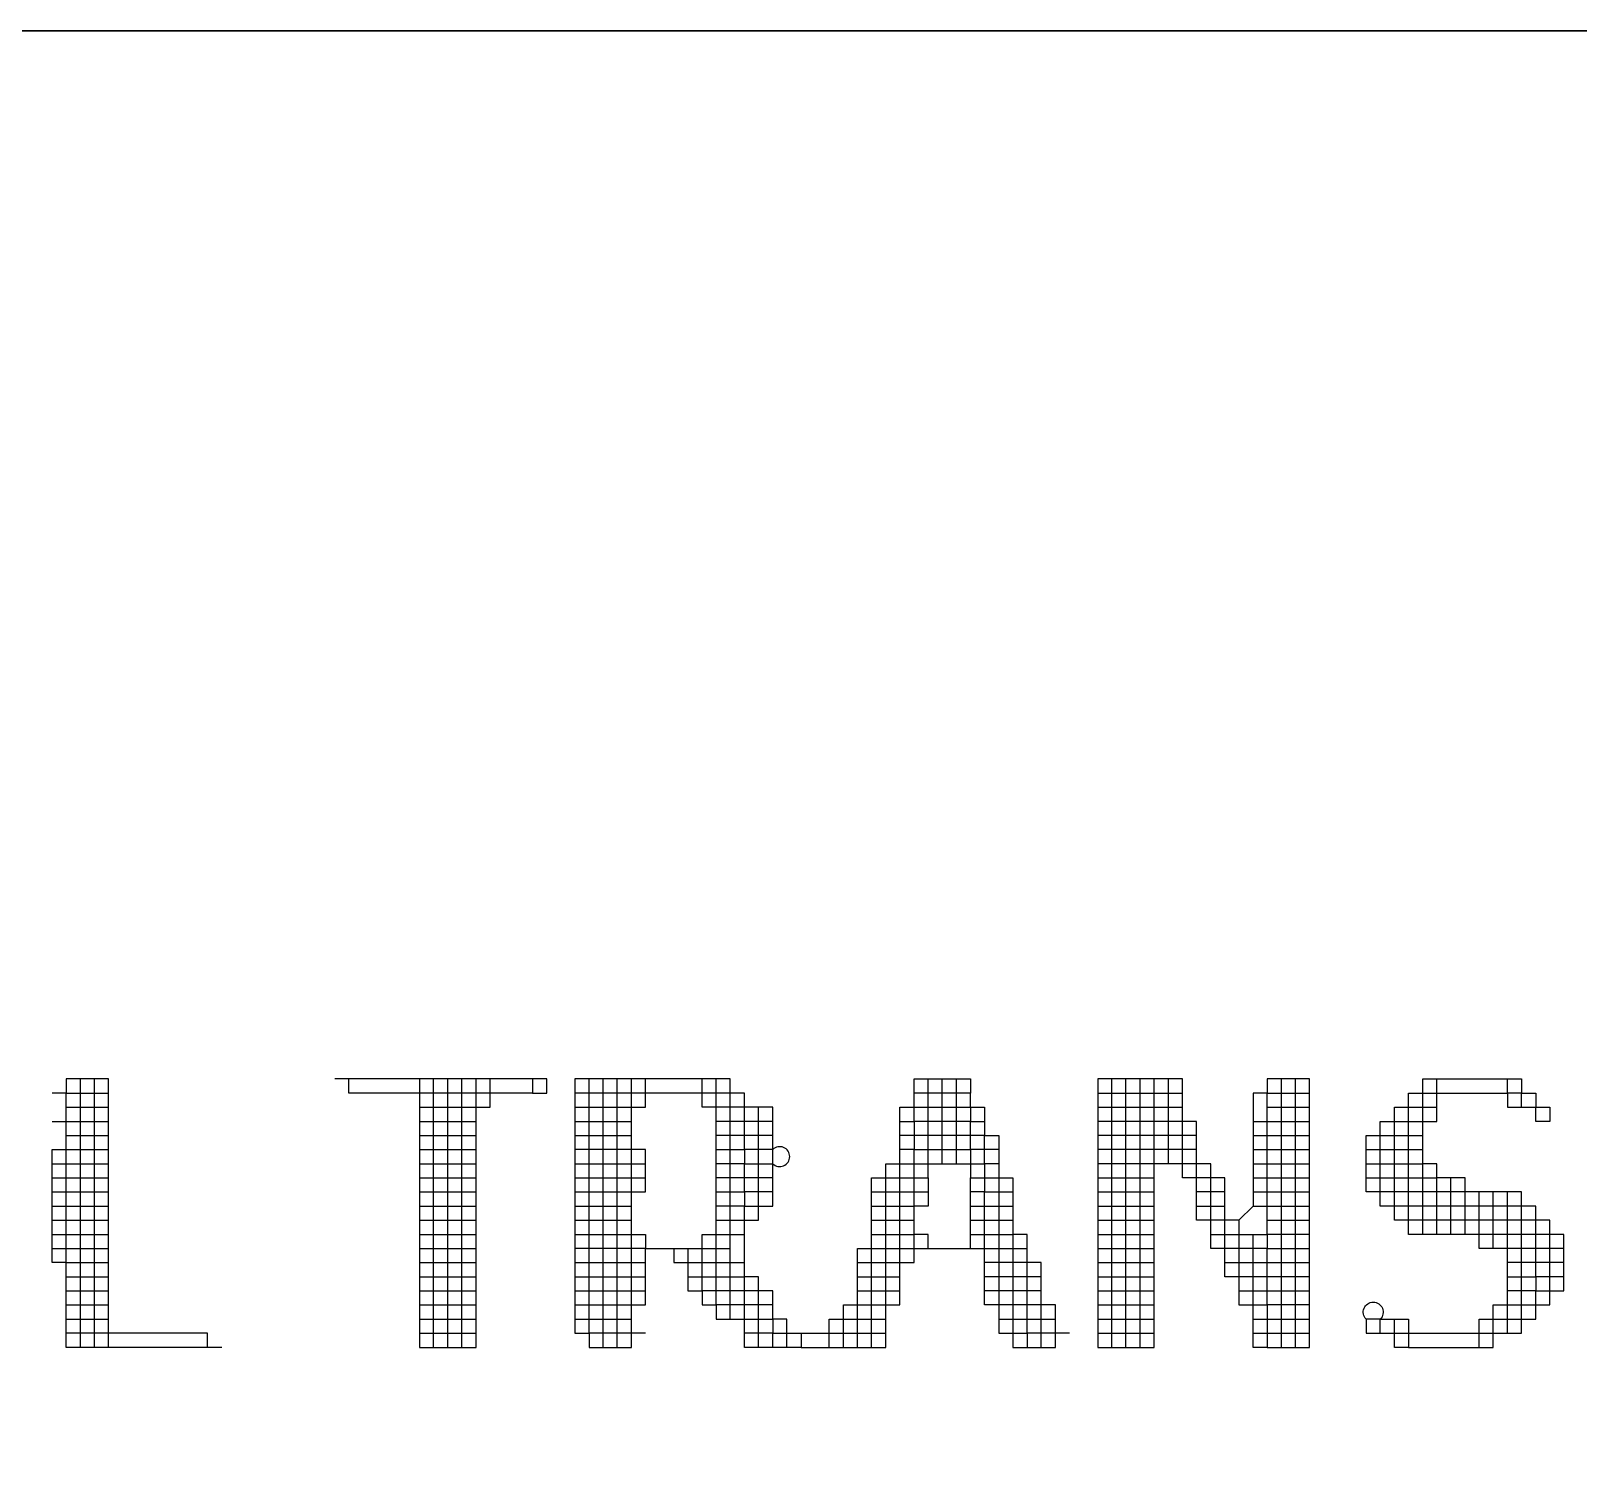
# Model space of a CAD drawing. Header units: millimetres. Extents: x 0 to 420, y 0 to 297.
# Drawn here: x 376.98 to 386.47, y 74.76 to 83.59 of the extents above; entities that cross this region are included whole.
import ezdxf
from ezdxf.enums import TextEntityAlignment as Align

# ---------------------------------------------------------------- set-up
doc = ezdxf.new("R2010")
doc.units = ezdxf.units.MM
doc.layers.add('GPDRAW', color=1, linetype='Continuous')
doc.layers.add('TEXT', color=255, linetype='Continuous')
doc.styles.add('ECL', font='SIMFANG_2312.TTF', dxfattribs={"width": 0.7, "height": 3})

# ---------------------------------------------------------------- blocks, each defined once
blk = doc.blocks.new('gpdraw')
at = {"color": 2}
blk.add_lwpolyline([(912.3076, -4.1132), (1041.8076, -4.1132), (1041.8076, -82.6999), (912.3076, -82.6999)], close=True, dxfattribs=at)
blk = doc.blocks.new('*U125')
at = {"color": 163, "linetype": 'Continuous'}
for points in [[(8.943, 3.682), (8.943, 3.831), (8.943, 3.979), (8.943, 4.128), (8.943, 4.276), (8.943, 4.425), (8.943, 4.573), (8.943, 4.722), (8.943, 4.87), (8.943, 5.019), (8.943, 5.167), (8.943, 5.316), (8.943, 5.464), (8.943, 5.613), (8.943, 5.761), (8.943, 5.91), (8.943, 6.058), (8.943, 6.207), (8.943, 6.355), (8.943, 6.504), (8.498, 6.504), (8.498, 6.355), (8.349, 6.355)], [(16.071, 3.682), (16.071, 3.831), (16.071, 3.979), (15.923, 3.979), (15.923, 4.128), (15.923, 4.276), (15.774, 4.276), (15.774, 4.425), (15.626, 4.425)]]:
    blk.add_lwpolyline(points, dxfattribs=at)
at = {"color": 167, "linetype": 'Continuous'}
for points in [[(8.349, 6.058), (8.498, 6.058), (8.498, 6.207), (8.498, 6.355), (8.646, 6.355), (8.795, 6.355), (8.943, 6.355)], [(13.398, 6.355), (13.25, 6.355), (13.101, 6.355), (12.953, 6.355), (12.804, 6.355), (12.656, 6.355), (12.507, 6.355), (12.359, 6.355), (12.21, 6.355), (12.062, 6.355), (11.913, 6.355), (11.765, 6.355), (11.616, 6.355), (11.468, 6.355), (11.468, 6.504)], [(15.923, 6.058), (15.774, 6.058), (15.626, 6.058), (15.626, 6.207), (15.477, 6.207), (15.329, 6.207), (15.18, 6.207), (15.18, 6.355), (15.032, 6.355), (14.883, 6.355), (14.735, 6.355), (14.586, 6.355), (14.438, 6.355), (14.289, 6.355), (14.141, 6.355), (13.992, 6.355), (13.844, 6.355)], [(17.853, 5.613), (17.853, 5.761), (17.853, 5.91), (17.853, 6.058), (17.853, 6.207), (17.853, 6.355), (17.853, 6.504)], [(8.498, 6.207), (8.646, 6.207), (8.795, 6.207), (8.943, 6.207)], [(17.259, 6.058), (17.408, 6.058), (17.408, 6.207), (17.556, 6.207), (17.705, 6.207), (17.853, 6.207), (18.002, 6.207), (18.002, 6.058), (18.15, 6.058)], [(8.498, 5.91), (8.646, 5.91), (8.795, 5.91), (8.943, 5.91)], [(23.051, 4.87), (23.051, 5.019), (23.051, 5.167), (23.051, 5.316), (23.051, 5.464)], [(19.041, 3.831), (18.893, 3.831), (18.744, 3.831), (18.596, 3.831), (18.596, 3.979), (18.596, 4.128), (18.447, 4.128), (18.299, 4.128), (18.15, 4.128), (18.15, 4.276), (18.15, 4.425), (18.15, 4.573), (18.15, 4.722), (18.15, 4.87), (18.15, 5.019), (18.15, 5.167), (18.15, 5.316), (18.002, 5.316)], [(20.823, 5.019), (20.675, 5.019), (20.526, 5.019), (20.526, 5.167), (20.526, 5.316), (20.378, 5.316)], [(22.308, 3.831), (22.457, 3.831), (22.605, 3.831), (22.605, 3.682), (22.754, 3.682), (22.902, 3.682), (23.051, 3.682), (23.199, 3.682), (23.348, 3.682), (23.496, 3.682), (23.496, 3.831), (23.496, 3.979), (23.645, 3.979), (23.793, 3.979), (23.793, 4.128), (23.793, 4.276), (23.793, 4.425), (23.793, 4.573), (23.793, 4.722), (23.793, 4.87), (23.645, 4.87), (23.496, 4.87), (23.348, 4.87), (23.348, 5.019), (23.348, 5.167), (23.348, 5.316)], [(18.002, 5.167), (18.15, 5.167), (18.299, 5.167), (18.447, 5.167)], [(16.814, 4.573), (16.962, 4.573), (17.111, 4.573), (17.111, 4.722), (17.259, 4.722), (17.408, 4.722), (17.556, 4.722), (18.002, 4.722), (18.15, 4.722), (18.299, 4.722), (18.447, 4.722), (18.596, 4.722)], [(8.498, 4.573), (8.646, 4.573), (8.795, 4.573), (8.943, 4.573)], [(23.645, 4.425), (23.793, 4.425), (23.942, 4.425), (23.942, 4.276), (24.09, 4.276), (24.09, 4.425), (23.942, 4.425), (23.942, 4.573), (23.793, 4.573), (23.645, 4.573)], [(8.498, 4.425), (8.646, 4.425), (8.795, 4.425), (8.943, 4.425)], [(16.814, 4.425), (16.962, 4.425), (17.111, 4.425), (17.259, 4.425)], [(18.744, 4.276), (18.596, 4.276), (18.596, 4.425), (18.447, 4.425), (18.299, 4.425), (18.15, 4.425)], [(8.498, 4.276), (8.646, 4.276), (8.795, 4.276), (8.943, 4.276)], [(8.498, 4.128), (8.646, 4.128), (8.795, 4.128), (8.943, 4.128)], [(8.498, 3.979), (8.646, 3.979), (8.795, 3.979), (8.943, 3.979)], [(9.983, 3.682), (9.983, 3.831), (8.943, 3.831), (8.795, 3.831), (8.646, 3.831), (8.498, 3.831)]]:
    blk.add_lwpolyline(points, dxfattribs=at)
at = {"color": 166, "linetype": 'Continuous'}
for points in [[(8.646, 3.682), (8.646, 3.831), (8.646, 3.979), (8.646, 4.128), (8.646, 4.276), (8.646, 4.425), (8.646, 4.573), (8.646, 4.722), (8.646, 4.87), (8.646, 5.019), (8.646, 5.167), (8.646, 5.316), (8.646, 5.464), (8.646, 5.613), (8.646, 5.761), (8.646, 5.91), (8.646, 6.058), (8.646, 6.207), (8.646, 6.355), (8.646, 6.504)], [(14.289, 3.682), (14.289, 3.831), (14.289, 3.979), (14.289, 4.128), (14.289, 4.276), (14.289, 4.425), (14.289, 4.573), (14.289, 4.722), (14.289, 4.87), (14.289, 5.019), (14.289, 5.167), (14.289, 5.316), (14.289, 5.464), (14.289, 5.613), (14.289, 5.761), (14.289, 5.91), (14.289, 6.058), (14.289, 6.207), (14.289, 6.355), (14.289, 6.504)], [(24.239, 4.573), (24.09, 4.573), (24.09, 4.722), (23.942, 4.722), (23.942, 4.87), (23.793, 4.87), (23.793, 5.019), (23.645, 5.019), (23.496, 5.019), (23.348, 5.019), (23.199, 5.019), (23.051, 5.019), (22.902, 5.019), (22.754, 5.019), (22.605, 5.019), (22.605, 5.167), (22.605, 5.316), (22.457, 5.316), (22.457, 5.464), (22.457, 5.613), (22.457, 5.761), (22.605, 5.761), (22.605, 5.91), (22.754, 5.91)], [(23.496, 4.722), (23.496, 4.87), (23.496, 5.019), (23.496, 5.167), (23.496, 5.316)], [(21.566, 4.425), (21.417, 4.425), (21.269, 4.425), (21.12, 4.425), (21.12, 4.573), (21.269, 4.573), (21.417, 4.573), (21.566, 4.573)], [(20.972, 3.979), (21.12, 3.979), (21.269, 3.979), (21.417, 3.979), (21.566, 3.979)], [(20.972, 3.831), (21.12, 3.831), (21.269, 3.831), (21.417, 3.831), (21.566, 3.831)]]:
    blk.add_lwpolyline(points, dxfattribs=at)
at = {"color": 156, "linetype": 'Continuous'}
for points in [[(8.795, 3.682), (8.795, 3.831), (8.795, 3.979), (8.795, 4.128), (8.795, 4.276), (8.795, 4.425), (8.795, 4.573), (8.795, 4.722), (8.795, 4.87), (8.795, 5.019), (8.795, 5.167), (8.795, 5.316), (8.795, 5.464), (8.795, 5.613), (8.795, 5.761), (8.795, 5.91), (8.795, 6.058), (8.795, 6.207), (8.795, 6.355), (8.795, 6.504)], [(12.507, 3.682), (12.507, 3.831), (12.507, 3.979), (12.507, 4.128), (12.507, 4.276), (12.507, 4.425), (12.507, 4.573), (12.507, 4.722), (12.507, 4.87), (12.507, 5.019), (12.507, 5.167), (12.507, 5.316), (12.507, 5.464), (12.507, 5.613), (12.507, 5.761), (12.507, 5.91), (12.507, 6.058), (12.507, 6.207), (12.507, 6.355), (12.507, 6.504)], [(18.299, 5.613), (18.15, 5.613), (18.15, 5.761), (18.002, 5.761), (18.002, 5.91), (17.853, 5.91), (17.705, 5.91), (17.556, 5.91), (17.408, 5.91), (17.408, 5.761), (17.259, 5.761)], [(23.199, 4.87), (23.199, 5.019), (23.199, 5.167), (23.199, 5.316)]]:
    blk.add_lwpolyline(points, dxfattribs=at)
at = {"color": 251, "linetype": 'Continuous'}
for points in [[(13.398, 6.504), (13.398, 6.355), (13.547, 6.355), (13.547, 6.504), (11.319, 6.504)], [(15.923, 3.682), (15.774, 3.682), (15.774, 3.831), (15.774, 3.979), (15.774, 4.128), (15.626, 4.128), (15.477, 4.128), (15.329, 4.128), (15.329, 4.276), (15.329, 4.425), (15.329, 4.573), (15.329, 4.722), (15.329, 4.87), (15.329, 5.019), (15.329, 5.167), (15.329, 5.316), (15.329, 5.464), (15.329, 5.613), (15.329, 5.761), (15.329, 5.91), (15.329, 6.058), (15.329, 6.207), (15.329, 6.355), (15.329, 6.504)], [(24.239, 4.425), (24.09, 4.425), (24.09, 4.573), (23.942, 4.573), (23.942, 4.722), (23.793, 4.722), (23.645, 4.722), (23.496, 4.722), (23.348, 4.722), (23.348, 4.87), (23.199, 4.87), (23.051, 4.87), (22.902, 4.87), (22.754, 4.87), (22.605, 4.87), (22.605, 5.019), (22.457, 5.019), (22.457, 5.167), (22.308, 5.167), (22.308, 5.316), (22.16, 5.316), (22.16, 5.464), (22.16, 5.613), (22.16, 5.761), (22.16, 5.91), (22.308, 5.91), (22.308, 6.058), (22.457, 6.058), (22.457, 6.207), (22.605, 6.207), (22.605, 6.355), (22.754, 6.355), (22.754, 6.504), (23.793, 6.504), (23.793, 6.355), (23.942, 6.355), (23.942, 6.207), (24.09, 6.207), (24.09, 6.058), (23.942, 6.058), (23.942, 6.207)], [(20.972, 5.761), (21.12, 5.761), (21.12, 5.91), (21.269, 5.91), (21.417, 5.91), (21.566, 5.91)], [(20.972, 5.613), (21.12, 5.613), (21.12, 5.761), (21.269, 5.761), (21.417, 5.761), (21.566, 5.761)], [(20.972, 5.464), (21.12, 5.464), (21.12, 5.613), (21.269, 5.613), (21.417, 5.613), (21.566, 5.613)], [(13.844, 5.464), (13.992, 5.464), (14.141, 5.464), (14.289, 5.464), (14.438, 5.464), (14.586, 5.464)], [(20.972, 5.316), (21.12, 5.316), (21.12, 5.464), (21.269, 5.464), (21.417, 5.464), (21.566, 5.464)], [(20.972, 5.167), (21.12, 5.167), (21.12, 5.316), (21.269, 5.316), (21.417, 5.316), (21.566, 5.316)], [(15.032, 4.722), (15.032, 4.573), (15.032, 4.425), (15.032, 4.276), (15.18, 4.276), (15.18, 4.128), (15.329, 4.128), (15.329, 3.979), (15.477, 3.979), (15.626, 3.979), (15.774, 3.979), (15.923, 3.979), (15.923, 3.831), (16.071, 3.831), (16.517, 3.831), (16.665, 3.831), (16.665, 3.979), (16.814, 3.979), (16.962, 3.979), (17.111, 3.979)], [(21.12, 3.682), (20.972, 3.682), (20.972, 3.831), (20.972, 3.979), (20.972, 4.128), (20.972, 4.276), (20.972, 4.425), (20.972, 4.573), (20.972, 4.722), (20.972, 4.87)], [(13.844, 4.425), (13.992, 4.425), (14.141, 4.425), (14.289, 4.425), (14.438, 4.425), (14.586, 4.425)], [(13.844, 4.128), (13.992, 4.128), (14.141, 4.128), (14.289, 4.128), (14.438, 4.128)]]:
    blk.add_lwpolyline(points, dxfattribs=at)
at = {"color": 165, "linetype": 'Continuous'}
for points in [[(12.21, 6.207), (12.359, 6.207), (12.507, 6.207), (12.656, 6.207), (12.804, 6.207), (12.953, 6.207), (12.953, 6.355), (12.953, 6.504)], [(15.774, 3.682), (15.626, 3.682), (15.626, 3.831), (15.626, 3.979), (15.626, 4.128), (15.626, 4.276), (15.626, 4.425), (15.626, 4.573), (15.626, 4.722), (15.626, 4.87), (15.626, 5.019), (15.774, 5.019), (15.774, 5.167), (15.923, 5.167), (15.923, 5.316), (15.923, 5.464), (15.923, 5.613), (15.923, 5.761), (15.923, 5.91), (15.923, 6.058), (15.923, 6.207), (15.626, 6.207), (15.626, 6.355), (15.477, 6.355), (15.477, 6.504), (13.844, 6.504), (13.844, 6.355), (13.844, 6.207), (13.844, 6.058), (13.844, 5.91), (13.844, 5.761), (13.844, 5.613), (13.844, 5.464), (13.844, 5.316), (13.844, 5.167), (13.844, 5.019), (13.844, 4.87), (13.844, 4.722), (13.844, 4.573), (13.844, 4.425), (13.844, 4.276), (13.844, 4.128), (13.844, 3.979), (13.844, 3.831), (13.992, 3.831), (13.992, 3.682), (14.141, 3.682), (14.289, 3.682), (14.438, 3.682), (14.438, 3.831), (14.438, 3.979), (14.438, 4.128), (14.438, 4.276), (14.438, 4.425), (14.438, 4.573), (14.438, 4.722), (14.438, 4.87), (14.438, 5.019), (14.438, 5.167), (14.438, 5.316), (14.438, 5.464), (14.438, 5.613), (14.438, 5.761), (14.438, 5.91), (14.438, 6.058), (14.438, 6.207), (14.438, 6.355), (14.438, 6.504)], [(16.22, 3.831), (16.22, 3.682), (16.368, 3.682), (16.517, 3.682), (16.665, 3.682), (16.814, 3.682), (16.962, 3.682), (17.111, 3.682), (17.111, 3.831), (17.111, 3.979), (17.111, 4.128), (17.259, 4.128), (17.259, 4.276), (17.259, 4.425), (17.259, 4.573), (17.259, 4.722), (17.259, 4.87), (17.259, 5.019), (17.259, 5.167), (17.259, 5.316), (17.259, 5.464), (17.259, 5.613), (17.259, 5.761), (17.259, 5.91), (17.259, 6.058), (17.259, 6.207), (17.408, 6.207), (17.408, 6.355), (17.408, 6.504), (18.002, 6.504), (18.002, 6.355)], [(22.754, 4.87), (22.754, 5.019), (22.754, 5.167), (22.754, 5.316), (22.754, 5.464), (22.754, 5.613), (22.754, 5.761), (22.754, 5.91), (22.754, 6.058), (22.902, 6.058), (22.902, 6.207), (22.902, 6.355), (22.902, 6.504)], [(18.002, 6.207), (18.15, 6.207), (18.15, 6.058), (18.15, 5.91), (18.299, 5.91), (18.299, 5.761), (18.299, 5.613), (18.299, 5.464), (18.299, 5.316), (18.299, 5.167), (18.299, 5.019), (18.299, 4.87), (18.299, 4.722), (18.299, 4.573), (18.299, 4.425), (18.299, 4.276), (18.299, 4.128), (18.299, 3.979), (18.299, 3.831), (18.447, 3.831), (18.447, 3.682), (18.596, 3.682), (18.744, 3.682), (18.893, 3.682), (18.893, 3.831), (18.893, 3.979), (18.893, 4.128), (18.744, 4.128)], [(20.675, 5.316), (20.526, 5.316), (20.526, 5.464), (20.378, 5.464), (20.229, 5.464), (20.229, 5.613), (20.081, 5.613), (19.932, 5.613), (19.784, 5.613), (19.635, 5.613), (19.487, 5.613), (19.338, 5.613)], [(16.962, 5.019), (17.111, 5.019), (17.111, 5.167), (17.259, 5.167), (17.408, 5.167), (17.408, 5.316), (17.408, 5.464), (17.556, 5.464), (17.556, 5.316), (17.556, 5.167), (17.408, 5.167)], [(18.002, 4.722), (18.002, 4.87), (18.002, 5.019), (18.002, 5.167), (18.002, 5.316), (18.002, 5.464)], [(16.517, 3.682), (16.517, 3.831), (16.517, 3.979), (16.665, 3.979), (16.665, 4.128), (16.814, 4.128), (16.962, 4.128), (17.111, 4.128), (17.111, 4.276), (17.111, 4.425), (17.111, 4.573), (17.259, 4.573), (17.408, 4.573), (17.408, 4.722), (17.408, 4.87), (17.408, 5.019), (17.408, 5.167)]]:
    blk.add_lwpolyline(points, dxfattribs=at)
at = {"color": 145, "linetype": 'Continuous'}
for points in [[(12.21, 6.504), (12.21, 6.355), (12.21, 6.207), (12.21, 6.058), (12.21, 5.91), (12.21, 5.761), (12.21, 5.613), (12.21, 5.464), (12.21, 5.316), (12.21, 5.167), (12.21, 5.019), (12.21, 4.87), (12.21, 4.722), (12.21, 4.573), (12.21, 4.425), (12.21, 4.276), (12.21, 4.128), (12.21, 3.979), (12.21, 3.831), (12.21, 3.682), (12.359, 3.682), (12.507, 3.682), (12.656, 3.682), (12.804, 3.682), (12.804, 3.831), (12.804, 3.979), (12.804, 4.128), (12.804, 4.276), (12.804, 4.425), (12.804, 4.573), (12.804, 4.722), (12.804, 4.87), (12.804, 5.019), (12.804, 5.167), (12.804, 5.316), (12.804, 5.464), (12.804, 5.613), (12.804, 5.761), (12.804, 5.91), (12.804, 6.058), (12.804, 6.207), (12.804, 6.355), (12.804, 6.504)], [(18.744, 3.682), (18.744, 3.831), (18.744, 3.979), (18.744, 4.128), (18.744, 4.276), (18.744, 4.425), (18.744, 4.573), (18.596, 4.573), (18.596, 4.722), (18.596, 4.87), (18.447, 4.87)]]:
    blk.add_lwpolyline(points, dxfattribs=at)
at = {"color": 189, "linetype": 'Continuous'}
blk.add_lwpolyline([(12.359, 3.682), (12.359, 3.831), (12.359, 3.979), (12.359, 4.128), (12.359, 4.276), (12.359, 4.425), (12.359, 4.573), (12.359, 4.722), (12.359, 4.87), (12.359, 5.019), (12.359, 5.167), (12.359, 5.316), (12.359, 5.464), (12.359, 5.613), (12.359, 5.761), (12.359, 5.91), (12.359, 6.058), (12.359, 6.207), (12.359, 6.355), (12.359, 6.504)], dxfattribs=at)
at = {"color": 152, "linetype": 'Continuous'}
blk.add_lwpolyline([(12.656, 3.682), (12.656, 3.831), (12.656, 3.979), (12.656, 4.128), (12.656, 4.276), (12.656, 4.425), (12.656, 4.573), (12.656, 4.722), (12.656, 4.87), (12.656, 5.019), (12.656, 5.167), (12.656, 5.316), (12.656, 5.464), (12.656, 5.613), (12.656, 5.761), (12.656, 5.91), (12.656, 6.058), (12.656, 6.207), (12.656, 6.355), (12.656, 6.504)], dxfattribs=at)
at = {"color": 175, "linetype": 'Continuous'}
for points in [[(13.844, 6.207), (13.992, 6.207), (14.141, 6.207), (14.289, 6.207), (14.438, 6.207), (14.586, 6.207), (14.586, 6.355), (14.586, 6.504)], [(12.21, 6.058), (12.359, 6.058), (12.507, 6.058), (12.656, 6.058), (12.804, 6.058)], [(12.21, 5.91), (12.359, 5.91), (12.507, 5.91), (12.656, 5.91), (12.804, 5.91)], [(21.566, 4.128), (21.417, 4.128), (21.269, 4.128), (21.12, 4.128), (21.12, 4.276), (21.12, 4.425), (20.972, 4.425), (20.823, 4.425), (20.675, 4.425), (20.675, 4.573), (20.675, 4.722), (20.675, 4.87), (20.675, 5.019), (20.675, 5.167), (20.675, 5.316), (20.675, 5.464), (20.526, 5.464), (20.526, 5.613), (20.378, 5.613), (20.229, 5.613), (20.229, 5.761), (20.081, 5.761), (19.932, 5.761), (19.784, 5.761), (19.635, 5.761), (19.487, 5.761), (19.338, 5.761)], [(19.338, 5.464), (19.487, 5.464), (19.635, 5.464), (19.784, 5.464), (19.932, 5.464)], [(24.09, 4.87), (24.09, 5.019), (23.942, 5.019), (23.942, 5.167), (23.793, 5.167), (23.793, 5.316), (23.199, 5.316), (23.051, 5.316), (22.902, 5.316), (22.754, 5.316), (22.605, 5.316), (22.605, 5.464), (22.754, 5.464), (22.902, 5.464)], [(12.21, 5.316), (12.359, 5.316), (12.507, 5.316), (12.656, 5.316), (12.804, 5.316)], [(19.338, 5.316), (19.487, 5.316), (19.635, 5.316), (19.784, 5.316), (19.932, 5.316)], [(12.21, 5.167), (12.359, 5.167), (12.507, 5.167), (12.656, 5.167), (12.804, 5.167)], [(19.338, 5.167), (19.487, 5.167), (19.635, 5.167), (19.784, 5.167), (19.932, 5.167)], [(12.21, 5.019), (12.359, 5.019), (12.507, 5.019), (12.656, 5.019), (12.804, 5.019)], [(19.338, 5.019), (19.487, 5.019), (19.635, 5.019), (19.784, 5.019), (19.932, 5.019)], [(12.21, 4.87), (12.359, 4.87), (12.507, 4.87), (12.656, 4.87), (12.804, 4.87)], [(12.21, 4.722), (12.359, 4.722), (12.507, 4.722), (12.656, 4.722), (12.804, 4.722)], [(13.844, 4.87), (13.992, 4.87), (14.141, 4.87), (14.289, 4.87), (14.438, 4.87), (14.586, 4.87), (14.586, 4.722), (15.18, 4.722), (15.18, 4.87), (15.329, 4.87), (15.477, 4.87), (15.626, 4.87)], [(13.844, 4.573), (13.992, 4.573), (14.141, 4.573), (14.289, 4.573), (14.438, 4.573), (14.586, 4.573), (14.586, 4.722), (14.438, 4.722), (14.289, 4.722), (14.141, 4.722), (13.992, 4.722), (13.844, 4.722)], [(19.338, 4.87), (19.487, 4.87), (19.635, 4.87), (19.784, 4.87), (19.932, 4.87)], [(19.338, 4.722), (19.487, 4.722), (19.635, 4.722), (19.784, 4.722), (19.932, 4.722)], [(12.21, 4.573), (12.359, 4.573), (12.507, 4.573), (12.656, 4.573), (12.804, 4.573)], [(19.338, 4.573), (19.487, 4.573), (19.635, 4.573), (19.784, 4.573), (19.932, 4.573)], [(12.21, 4.425), (12.359, 4.425), (12.507, 4.425), (12.656, 4.425), (12.804, 4.425)], [(19.338, 4.425), (19.487, 4.425), (19.635, 4.425), (19.784, 4.425), (19.932, 4.425)], [(12.21, 4.276), (12.359, 4.276), (12.507, 4.276), (12.656, 4.276), (12.804, 4.276)], [(13.844, 4.276), (13.992, 4.276), (14.141, 4.276), (14.289, 4.276), (14.438, 4.276), (14.586, 4.276)], [(19.338, 4.276), (19.487, 4.276), (19.635, 4.276), (19.784, 4.276), (19.932, 4.276)], [(23.348, 3.682), (23.348, 3.831), (23.348, 3.979), (23.496, 3.979), (23.496, 4.128), (23.645, 4.128), (23.793, 4.128), (23.942, 4.128), (23.942, 4.276), (23.793, 4.276), (23.645, 4.276)], [(12.21, 4.128), (12.359, 4.128), (12.507, 4.128), (12.656, 4.128), (12.804, 4.128)], [(19.338, 4.128), (19.487, 4.128), (19.635, 4.128), (19.784, 4.128), (19.932, 4.128)], [(19.338, 3.979), (19.487, 3.979), (19.635, 3.979), (19.784, 3.979), (19.932, 3.979)], [(19.338, 3.831), (19.487, 3.831), (19.635, 3.831), (19.784, 3.831), (19.932, 3.831)]]:
    blk.add_lwpolyline(points, dxfattribs=at)
at = {"color": 245, "linetype": 'Continuous'}
for points in [[(14.586, 3.831), (14.438, 3.831), (14.289, 3.831), (14.141, 3.831), (13.992, 3.831), (13.992, 3.979), (13.992, 4.128), (13.992, 4.276), (13.992, 4.425), (13.992, 4.573), (13.992, 4.722), (13.992, 4.87), (13.992, 5.019), (13.992, 5.167), (13.992, 5.316), (13.992, 5.464), (13.992, 5.613), (13.992, 5.761), (13.992, 5.91), (13.992, 6.058), (13.992, 6.207), (13.992, 6.355), (13.992, 6.504)], [(20.972, 6.058), (21.12, 6.058), (21.12, 6.207), (21.269, 6.207), (21.417, 6.207), (21.566, 6.207)], [(20.972, 5.91), (21.12, 5.91), (21.12, 6.058), (21.269, 6.058), (21.417, 6.058), (21.566, 6.058)]]:
    blk.add_lwpolyline(points, dxfattribs=at)
at = {"color": 187, "linetype": 'Continuous'}
for points in [[(14.141, 3.682), (14.141, 3.831), (14.141, 3.979), (14.141, 4.128), (14.141, 4.276), (14.141, 4.425), (14.141, 4.573), (14.141, 4.722), (14.141, 4.87), (14.141, 5.019), (14.141, 5.167), (14.141, 5.316), (14.141, 5.464), (14.141, 5.613), (14.141, 5.761), (14.141, 5.91), (14.141, 6.058), (14.141, 6.207), (14.141, 6.355), (14.141, 6.504)], [(20.378, 5.761), (20.229, 5.761), (20.229, 5.91), (20.081, 5.91), (19.932, 5.91), (19.784, 5.91), (19.635, 5.91), (19.487, 5.91), (19.338, 5.91)], [(15.032, 4.425), (15.18, 4.425), (15.18, 4.573), (15.329, 4.573), (15.477, 4.573), (15.626, 4.573)], [(15.923, 4.128), (15.774, 4.128), (15.774, 4.276), (15.626, 4.276), (15.477, 4.276), (15.329, 4.276), (15.18, 4.276), (15.18, 4.425), (15.329, 4.425), (15.477, 4.425), (15.626, 4.425)], [(16.665, 3.682), (16.665, 3.831), (16.814, 3.831), (16.962, 3.831), (17.111, 3.831)]]:
    blk.add_lwpolyline(points, dxfattribs=at)
at = {"color": 207, "linetype": 'Continuous'}
for points in [[(15.477, 3.979), (15.477, 4.128), (15.477, 4.276), (15.477, 4.425), (15.477, 4.573), (15.477, 4.722), (15.477, 4.87), (15.477, 5.019), (15.477, 5.167), (15.477, 5.316), (15.477, 5.464), (15.477, 5.613), (15.477, 5.761), (15.477, 5.91), (15.477, 6.058), (15.477, 6.207), (15.477, 6.355), (15.329, 6.355), (15.18, 6.355), (15.18, 6.504)], [(19.487, 3.682), (19.487, 3.831), (19.487, 3.979), (19.487, 4.128), (19.487, 4.276), (19.487, 4.425), (19.487, 4.573), (19.487, 4.722), (19.487, 4.87), (19.487, 5.019), (19.487, 5.167), (19.487, 5.316), (19.487, 5.464), (19.487, 5.613), (19.487, 5.761), (19.487, 5.91), (19.487, 6.058), (19.487, 6.207), (19.487, 6.355), (19.487, 6.504)], [(13.844, 6.058), (13.992, 6.058), (14.141, 6.058), (14.289, 6.058), (14.438, 6.058)], [(13.844, 5.91), (13.992, 5.91), (14.141, 5.91), (14.289, 5.91), (14.438, 5.91)], [(13.844, 5.316), (13.992, 5.316), (14.141, 5.316), (14.289, 5.316), (14.438, 5.316)], [(13.844, 5.167), (13.992, 5.167), (14.141, 5.167), (14.289, 5.167), (14.438, 5.167)], [(13.844, 5.019), (13.992, 5.019), (14.141, 5.019), (14.289, 5.019), (14.438, 5.019)], [(13.844, 3.979), (13.992, 3.979), (14.141, 3.979), (14.289, 3.979), (14.438, 3.979)]]:
    blk.add_lwpolyline(points, dxfattribs=at)
at = {"color": 159, "linetype": 'Continuous'}
blk.add_lwpolyline([(18.002, 6.207), (18.002, 6.355), (17.853, 6.355), (17.705, 6.355), (17.556, 6.355), (17.408, 6.355)], dxfattribs=at)
at = {"color": 177, "linetype": 'Continuous'}
for points in [[(17.556, 5.464), (17.556, 5.613), (17.556, 5.761), (17.556, 5.91), (17.556, 6.058), (17.556, 6.207), (17.556, 6.355), (17.556, 6.504)], [(17.705, 5.613), (17.705, 5.761), (17.705, 5.91), (17.705, 6.058), (17.705, 6.207), (17.705, 6.355), (17.705, 6.504)], [(19.338, 6.355), (19.487, 6.355), (19.635, 6.355), (19.784, 6.355), (19.932, 6.355), (20.081, 6.355), (20.229, 6.355)], [(19.635, 3.682), (19.635, 3.831), (19.635, 3.979), (19.635, 4.128), (19.635, 4.276), (19.635, 4.425), (19.635, 4.573), (19.635, 4.722), (19.635, 4.87), (19.635, 5.019), (19.635, 5.167), (19.635, 5.316), (19.635, 5.464), (19.635, 5.613), (19.635, 5.761), (19.635, 5.91), (19.635, 6.058), (19.635, 6.207), (19.635, 6.355), (19.635, 6.504)], [(21.269, 3.682), (21.269, 3.831), (21.269, 3.979), (21.269, 4.128), (21.269, 4.276), (21.269, 4.425), (21.269, 4.573), (21.269, 4.722), (21.269, 4.87), (21.269, 5.019), (21.269, 5.167), (21.269, 5.316), (21.269, 5.464), (21.269, 5.613), (21.269, 5.761), (21.269, 5.91), (21.269, 6.058), (21.269, 6.207), (21.269, 6.355), (21.269, 6.504)], [(15.329, 5.316), (15.477, 5.316), (15.626, 5.316), (15.626, 5.167), (15.774, 5.167), (15.774, 5.316), (15.774, 5.464), (15.774, 5.613), (15.774, 5.761), (15.774, 5.91), (15.774, 6.058), (15.774, 6.207)], [(19.338, 6.207), (19.487, 6.207), (19.635, 6.207), (19.784, 6.207), (19.932, 6.207), (20.081, 6.207), (20.229, 6.207)], [(24.239, 4.722), (24.09, 4.722), (24.09, 4.87), (23.942, 4.87), (23.942, 5.019), (23.793, 5.019), (23.793, 5.167), (23.645, 5.167), (23.496, 5.167), (23.348, 5.167), (23.199, 5.167), (23.051, 5.167), (22.902, 5.167), (22.754, 5.167), (22.605, 5.167), (22.457, 5.167), (22.457, 5.316), (22.308, 5.316), (22.308, 5.464), (22.308, 5.613), (22.308, 5.761), (22.457, 5.761), (22.457, 5.91), (22.605, 5.91), (22.605, 6.058), (22.754, 6.058), (22.754, 6.207), (22.902, 6.207)], [(15.923, 5.91), (15.774, 5.91), (15.626, 5.91), (15.626, 6.058), (15.477, 6.058), (15.329, 6.058)], [(18.299, 5.761), (18.15, 5.761), (18.15, 5.91), (18.002, 5.91), (18.002, 6.058), (17.853, 6.058), (17.705, 6.058), (17.556, 6.058), (17.408, 6.058), (17.408, 5.91), (17.259, 5.91)], [(20.378, 5.91), (20.229, 5.91), (20.229, 6.058), (20.081, 6.058), (19.932, 6.058), (19.784, 6.058), (19.635, 6.058), (19.487, 6.058), (19.338, 6.058)], [(16.962, 3.682), (16.962, 3.831), (16.962, 3.979), (16.962, 4.128), (16.962, 4.276), (16.962, 4.425), (16.962, 4.573), (16.962, 4.722), (16.962, 4.87), (16.962, 5.019), (16.962, 5.167), (16.962, 5.316), (16.962, 5.464), (17.111, 5.464), (17.111, 5.613), (17.259, 5.613), (17.408, 5.613), (17.408, 5.761), (17.556, 5.761), (17.705, 5.761), (17.853, 5.761), (18.002, 5.761), (18.002, 5.613), (18.15, 5.613), (18.15, 5.464), (18.299, 5.464), (18.447, 5.464), (18.447, 5.316), (18.447, 5.167), (18.447, 5.019), (18.447, 4.87), (18.447, 4.722), (18.447, 4.573), (18.447, 4.425), (18.447, 4.276), (18.447, 4.128), (18.447, 3.979), (18.447, 3.831), (18.596, 3.831), (18.596, 3.682)], [(22.16, 5.613), (22.308, 5.613), (22.457, 5.613), (22.605, 5.613), (22.605, 5.761), (22.754, 5.761)], [(22.16, 5.464), (22.308, 5.464), (22.457, 5.464), (22.605, 5.464), (22.605, 5.613), (22.754, 5.613)], [(22.902, 4.87), (22.902, 5.019), (22.902, 5.167), (22.902, 5.316), (22.902, 5.464)], [(16.962, 4.87), (17.111, 4.87), (17.111, 5.019), (17.259, 5.019), (17.408, 5.019)], [(16.814, 4.276), (16.962, 4.276), (17.111, 4.276), (17.259, 4.276)], [(18.744, 4.128), (18.596, 4.128), (18.596, 4.276), (18.447, 4.276), (18.299, 4.276), (18.15, 4.276)], [(20.823, 4.276), (20.972, 4.276), (21.12, 4.276), (21.269, 4.276), (21.417, 4.276), (21.566, 4.276)]]:
    blk.add_lwpolyline(points, dxfattribs=at)
at = {"color": 195, "linetype": 'Continuous'}
for points in [[(21.566, 4.87), (21.417, 4.87), (21.269, 4.87), (21.12, 4.87), (21.12, 4.722), (20.972, 4.722), (20.823, 4.722), (20.675, 4.722), (20.526, 4.722), (20.526, 4.87), (20.526, 5.019), (20.378, 5.019), (20.378, 5.167), (20.378, 5.316), (20.378, 5.464), (20.378, 5.613), (20.378, 5.761), (20.378, 5.91), (20.378, 6.058), (20.229, 6.058), (20.229, 6.207), (20.229, 6.355), (20.229, 6.504), (19.338, 6.504), (19.338, 6.355), (19.338, 6.207), (19.338, 6.058), (19.338, 5.91), (19.338, 5.761), (19.338, 5.613), (19.338, 5.464), (19.338, 5.316), (19.338, 5.167), (19.338, 5.019), (19.338, 4.87), (19.338, 4.722), (19.338, 4.573), (19.338, 4.425), (19.338, 4.276), (19.338, 4.128), (19.338, 3.979), (19.338, 3.831), (19.338, 3.682), (19.487, 3.682), (19.635, 3.682), (19.784, 3.682), (19.932, 3.682), (19.932, 3.831), (19.932, 3.979), (19.932, 4.128), (19.932, 4.276), (19.932, 4.425), (19.932, 4.573), (19.932, 4.722), (19.932, 4.87), (19.932, 5.019), (19.932, 5.167), (19.932, 5.316), (19.932, 5.464), (19.932, 5.613)], [(20.526, 4.87), (20.675, 4.87), (20.823, 4.87), (21.12, 4.87), (21.12, 5.019), (21.12, 5.167), (21.269, 5.167), (21.417, 5.167), (21.566, 5.167)]]:
    blk.add_lwpolyline(points, dxfattribs=at)
at = {"color": 154, "linetype": 'Continuous'}
for points in [[(19.784, 3.682), (19.784, 3.831), (19.784, 3.979), (19.784, 4.128), (19.784, 4.276), (19.784, 4.425), (19.784, 4.573), (19.784, 4.722), (19.784, 4.87), (19.784, 5.019), (19.784, 5.167), (19.784, 5.316), (19.784, 5.464), (19.784, 5.613), (19.784, 5.761), (19.784, 5.91), (19.784, 6.058), (19.784, 6.207), (19.784, 6.355), (19.784, 6.504)], [(12.21, 5.761), (12.359, 5.761), (12.507, 5.761), (12.656, 5.761), (12.804, 5.761)], [(8.498, 5.613), (8.646, 5.613), (8.795, 5.613), (8.943, 5.613)], [(12.21, 5.613), (12.359, 5.613), (12.507, 5.613), (12.656, 5.613), (12.804, 5.613)], [(12.21, 5.464), (12.359, 5.464), (12.507, 5.464), (12.656, 5.464), (12.804, 5.464)]]:
    blk.add_lwpolyline(points, dxfattribs=at)
at = {"color": 146, "linetype": 'Continuous'}
blk.add_lwpolyline([(19.932, 5.613), (19.932, 5.761), (19.932, 5.91), (19.932, 6.058), (19.932, 6.207), (19.932, 6.355), (19.932, 6.504)], dxfattribs=at)
at = {"color": 157, "linetype": 'Continuous'}
for points in [[(20.081, 5.613), (20.081, 5.761), (20.081, 5.91), (20.081, 6.058), (20.081, 6.207), (20.081, 6.355), (20.081, 6.504)], [(21.417, 3.682), (21.566, 3.682), (21.566, 3.831), (21.566, 3.979), (21.566, 4.128), (21.566, 4.276), (21.566, 4.425), (21.566, 4.573), (21.566, 4.722), (21.566, 4.87), (21.566, 5.019), (21.566, 5.167), (21.566, 5.316), (21.566, 5.464), (21.566, 5.613), (21.566, 5.761), (21.566, 5.91), (21.566, 6.058), (21.566, 6.207), (21.566, 6.355), (21.566, 6.504), (21.12, 6.504), (21.12, 6.355), (20.972, 6.355), (20.972, 6.207), (20.972, 6.058), (20.972, 5.91), (20.972, 5.761), (20.972, 5.613), (20.972, 5.464), (20.972, 5.316), (20.972, 5.167), (20.823, 5.019), (20.823, 4.87), (20.823, 4.722), (20.823, 4.573), (20.823, 4.425), (20.823, 4.276), (20.823, 4.128), (20.972, 4.128), (21.12, 4.128), (21.12, 3.979), (21.12, 3.831), (21.12, 3.682), (21.269, 3.682), (21.417, 3.682), (21.417, 3.831), (21.417, 3.979), (21.417, 4.128), (21.417, 4.276), (21.417, 4.425), (21.417, 4.573), (21.417, 4.722), (21.417, 4.87), (21.417, 5.019), (21.417, 5.167), (21.417, 5.316), (21.417, 5.464), (21.417, 5.613), (21.417, 5.761), (21.417, 5.91), (21.417, 6.058), (21.417, 6.207), (21.417, 6.355), (21.417, 6.504)], [(22.16, 5.761), (22.308, 5.761), (22.308, 5.91), (22.457, 5.91), (22.457, 6.058), (22.605, 6.058), (22.605, 6.207), (22.754, 6.207), (22.754, 6.355), (22.902, 6.355), (23.051, 6.355), (23.199, 6.355), (23.348, 6.355), (23.496, 6.355), (23.645, 6.355), (23.645, 6.207), (23.793, 6.207), (23.942, 6.207)], [(8.349, 5.464), (8.498, 5.464), (8.498, 5.613), (8.498, 5.761), (8.646, 5.761), (8.795, 5.761), (8.943, 5.761)], [(16.962, 5.316), (17.111, 5.316), (17.111, 5.464), (17.259, 5.464), (17.408, 5.464), (17.408, 5.613), (17.556, 5.613), (17.705, 5.613), (17.853, 5.613), (18.002, 5.613), (18.002, 5.464), (18.15, 5.464), (18.15, 5.316), (18.299, 5.316), (18.447, 5.316)], [(8.349, 5.316), (8.498, 5.316), (8.498, 5.464), (8.646, 5.464), (8.795, 5.464), (8.943, 5.464)], [(8.349, 5.167), (8.498, 5.167), (8.498, 5.316), (8.646, 5.316), (8.795, 5.316), (8.943, 5.316)], [(23.645, 3.831), (23.645, 3.979), (23.645, 4.128), (23.645, 4.276), (23.645, 4.425), (23.645, 4.573), (23.645, 4.722), (23.645, 4.87), (23.645, 5.019), (23.645, 5.167), (23.645, 5.316)], [(8.349, 5.019), (8.498, 5.019), (8.498, 5.167), (8.646, 5.167), (8.795, 5.167), (8.943, 5.167)], [(20.378, 5.167), (20.526, 5.167), (20.675, 5.167)], [(8.349, 4.87), (8.498, 4.87), (8.498, 5.019), (8.646, 5.019), (8.795, 5.019), (8.943, 5.019)], [(18.002, 5.019), (18.15, 5.019), (18.299, 5.019), (18.447, 5.019)], [(8.349, 4.722), (8.498, 4.722), (8.498, 4.87), (8.646, 4.87), (8.795, 4.87), (8.943, 4.87)], [(10.131, 3.682), (9.983, 3.682), (9.834, 3.682), (9.686, 3.682), (9.537, 3.682), (9.389, 3.682), (9.24, 3.682), (9.092, 3.682), (8.943, 3.682), (8.795, 3.682), (8.646, 3.682), (8.498, 3.682), (8.498, 3.831), (8.498, 3.979), (8.498, 4.128), (8.498, 4.276), (8.498, 4.425), (8.498, 4.573), (8.498, 4.722), (8.646, 4.722), (8.795, 4.722), (8.943, 4.722)], [(18.002, 4.87), (18.15, 4.87), (18.299, 4.87), (18.447, 4.87)], [(18.744, 4.425), (18.596, 4.425), (18.596, 4.573), (18.447, 4.573), (18.299, 4.573), (18.15, 4.573)], [(12.21, 3.831), (12.359, 3.831), (12.507, 3.831), (12.656, 3.831), (12.804, 3.831)], [(16.22, 3.682), (16.071, 3.682), (15.923, 3.682), (15.923, 3.831), (15.774, 3.831), (15.626, 3.831)]]:
    blk.add_lwpolyline(points, dxfattribs=at)
at = {"color": 227, "linetype": 'Continuous'}
blk.add_lwpolyline([(21.12, 6.207), (21.12, 6.355), (21.269, 6.355), (21.417, 6.355), (21.566, 6.355)], dxfattribs=at)
at = {"color": 185, "linetype": 'Continuous'}
for points in [[(23.793, 6.207), (23.793, 6.355), (23.645, 6.355), (23.645, 6.504)], [(13.844, 5.613), (13.992, 5.613), (14.141, 5.613), (14.289, 5.613), (14.438, 5.613), (14.586, 5.613), (14.586, 5.761), (14.438, 5.761), (14.289, 5.761), (14.141, 5.761), (13.992, 5.761), (13.844, 5.761)]]:
    blk.add_lwpolyline(points, dxfattribs=at)
at = {"color": 147, "linetype": 'Continuous'}
for points in [[(8.349, 5.613), (8.349, 5.761), (8.498, 5.761), (8.498, 5.91), (8.498, 6.058), (8.646, 6.058), (8.795, 6.058), (8.943, 6.058)], [(12.21, 3.979), (12.359, 3.979), (12.507, 3.979), (12.656, 3.979), (12.804, 3.979)], [(18.299, 3.979), (18.447, 3.979), (18.596, 3.979), (18.744, 3.979), (18.893, 3.979)]]:
    blk.add_lwpolyline(points, dxfattribs=at)
at = {"color": 175, "linetype": 'Continuous'}
blk.add_lwpolyline([(15.329, 5.761), (15.477, 5.761), (15.626, 5.761), (15.626, 5.613), (15.774, 5.613), (15.923, 5.613, 2.414214), (15.923, 5.761), (15.774, 5.761), (15.626, 5.761), (15.626, 5.91), (15.477, 5.91), (15.329, 5.91)], format="xyb", dxfattribs=at)
at = {"color": 253, "linetype": 'Continuous'}
blk.add_lwpolyline([(8.498, 4.573), (8.349, 4.573), (8.349, 4.722), (8.349, 4.87), (8.349, 5.019), (8.349, 5.167), (8.349, 5.316), (8.349, 5.464), (8.349, 5.613), (8.498, 5.613)], dxfattribs=at)
at = {"color": 161, "linetype": 'Continuous'}
for points in [[(14.438, 5.316), (14.586, 5.316), (14.586, 5.464), (14.586, 5.613)], [(17.556, 4.722), (17.556, 4.87), (17.408, 4.87)], [(14.438, 4.128), (14.586, 4.128), (14.586, 4.276), (14.586, 4.425), (14.586, 4.573)]]:
    blk.add_lwpolyline(points, dxfattribs=at)
at = {"color": 217, "linetype": 'Continuous'}
for points in [[(15.923, 5.464), (15.774, 5.464), (15.626, 5.464), (15.626, 5.613), (15.477, 5.613), (15.329, 5.613)], [(15.923, 5.316), (15.774, 5.316), (15.626, 5.316), (15.626, 5.464), (15.477, 5.464), (15.329, 5.464)]]:
    blk.add_lwpolyline(points, dxfattribs=at)
at = {"color": 143, "linetype": 'Continuous'}
blk.add_lwpolyline([(23.199, 5.316), (23.199, 5.464), (22.902, 5.464), (22.902, 5.613), (22.754, 5.613)], dxfattribs=at)
at = {"color": 197, "linetype": 'Continuous'}
for points in [[(16.962, 5.167), (17.111, 5.167), (17.111, 5.316), (17.259, 5.316), (17.408, 5.316), (17.556, 5.316)], [(15.329, 5.019), (15.477, 5.019), (15.626, 5.019), (15.626, 5.167), (15.477, 5.167), (15.329, 5.167)], [(21.12, 5.019), (21.269, 5.019), (21.417, 5.019), (21.566, 5.019)], [(14.883, 4.722), (14.883, 4.573), (15.032, 4.573), (15.18, 4.573), (15.18, 4.722), (15.329, 4.722), (15.477, 4.722)], [(16.814, 3.682), (16.814, 3.831), (16.814, 3.979), (16.814, 4.128), (16.814, 4.276), (16.814, 4.425), (16.814, 4.573), (16.814, 4.722), (16.962, 4.722), (17.111, 4.722), (17.111, 4.87), (17.259, 4.87), (17.408, 4.87)], [(20.675, 4.573), (20.823, 4.573), (20.972, 4.573), (21.12, 4.573), (21.12, 4.722), (21.269, 4.722), (21.417, 4.722), (21.566, 4.722)]]:
    blk.add_lwpolyline(points, dxfattribs=at)
at = {"color": 163, "linetype": 'Continuous'}
blk.add_lwpolyline([(22.16, 3.979, -2.414214), (22.308, 3.979), (22.605, 3.979), (22.605, 3.831), (23.348, 3.831), (23.496, 3.831), (23.645, 3.831), (23.793, 3.831), (23.793, 3.979), (23.942, 3.979), (23.942, 4.128), (24.09, 4.128), (24.09, 4.276), (24.239, 4.276), (24.239, 4.425), (24.239, 4.573), (24.239, 4.722), (24.239, 4.87), (24.09, 4.87)], format="xyb", dxfattribs=at)
at = {"color": 252, "linetype": 'Continuous'}
for points in [[(22.308, 3.831), (22.308, 3.979), (22.16, 3.979), (22.16, 3.831), (22.308, 3.831)], [(22.605, 3.682), (22.457, 3.682), (22.457, 3.831), (22.457, 3.979)]]:
    blk.add_lwpolyline(points, dxfattribs=at)
blk = doc.blocks.new('XXDAFRAM-CH-HENG-A3')
at = {"layer": 'GPDRAW', "color": 4, "linetype": 'Continuous'}
blk.add_line((415, 83.5867), (285.5, 83.5867), dxfattribs=at)
blk.add_line((415, 83.5867), (285.5, 83.5867), dxfattribs=at)
at = {"layer": 'GPDRAW', "color": 1, "linetype": 'Continuous'}
blk.add_line((285.5, 83.5867), (415, 83.5867), dxfattribs=at)
at = {"layer": 'TEXT', "xscale": 0.5833334012754957, "yscale": 0.5833334012751774, "zscale": 0.5833334012750713}
blk.add_blockref('*U125', (372.2418, 73.3674), dxfattribs=at)
at = {"linetype": 'Continuous', "style": 'ECL', "width": 0.7}
for tag, height, p in [('DESIGNSTATUS', 2.8, (407.0134, 52.2864)), ('ENDESIGNSTATUS', 2.8, (407.0134, 47.3753)), ('O', 2.8, (382.625, 42.4219)), ('G', 2.8, (408.525, 42.4219)), ('VEREN40', 2.8, (412.8417, 42.4219)), ('V', 2.8, (378.3083, 42.4219)), ('N', 2.8, (386.9417, 42.4219)), ('L', 2.8, (391.2583, 42.4219)), ('D', 2.8, (399.8917, 42.4219)), ('W', 2.8, (404.2083, 42.4219)), ('DWGNAME1', 3, (372.0218, 30.8899)), ('DWGENAME1', 3, (371.8333, 27.2261)), ('DWGNAME', 3, (371.8333, 27.1455)), ('DWGNAME2', 3, (371.8333, 23.3223)), ('DWGENAME', 3, (371.8333, 23.3029)), ('DWGENAME2', 3, (372.0571, 19.6424)), ('DWGNO', 3, (370.7195, 8.7194)), ('VEREN40', 3, (411.2237, 8.7194))]:
    blk.add_attdef(tag, text='', height=height, dxfattribs=at).set_placement(p, align=Align.MIDDLE)
at = {"style": 'ECL', "width": 0.7, "flags": 1}
for p in [(321.4722, 31.7944), (321.4722, 26.1944), (321.4722, 20.5944), (321.4722, 14.9944)]:
    blk.add_attdef('DATE', text='', height=3, dxfattribs=at).set_placement(p, align=Align.MIDDLE)
for tag, p in [('SJ1', (299.8889, 28.9944)), ('JH', (299.8889, 23.3944)), ('SH1', (299.8889, 17.7944)), ('PZ', (299.8889, 12.1944)), ('BL', (299.8889, 5))]:
    blk.add_attdef(tag, p, '', height=3, dxfattribs=at)

msp = doc.modelspace()

# ---------------------------------------------------------------- block references
for name, p in [('XXDAFRAM-CH-HENG-A3', (0, 0)), ('gpdraw', (-626.8076, 87.6999))]:
    msp.add_blockref(name, p)

doc.saveas('drawing.dxf')
